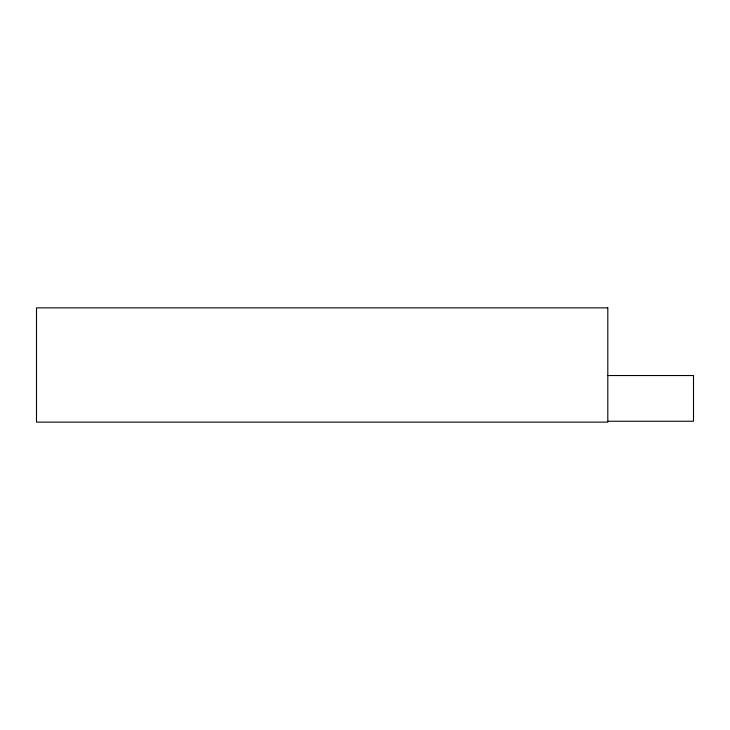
<?xml version="1.0" encoding="UTF-8"?>
<svg xmlns="http://www.w3.org/2000/svg" width="730" height="730" viewBox="0 0 730 730"><rect width="100%" height="100%" fill="white"/><g stroke="black" fill="none" stroke-linecap="round" stroke-linejoin="round"><path stroke-width="1.09" d="M607.971 375.539L693.5 375.539L693.5 421.246L607.944 421.246M607.807 307.868L36.5 307.868L36.5 422.132L607.807 422.132L607.807 307.868"/></g></svg>
